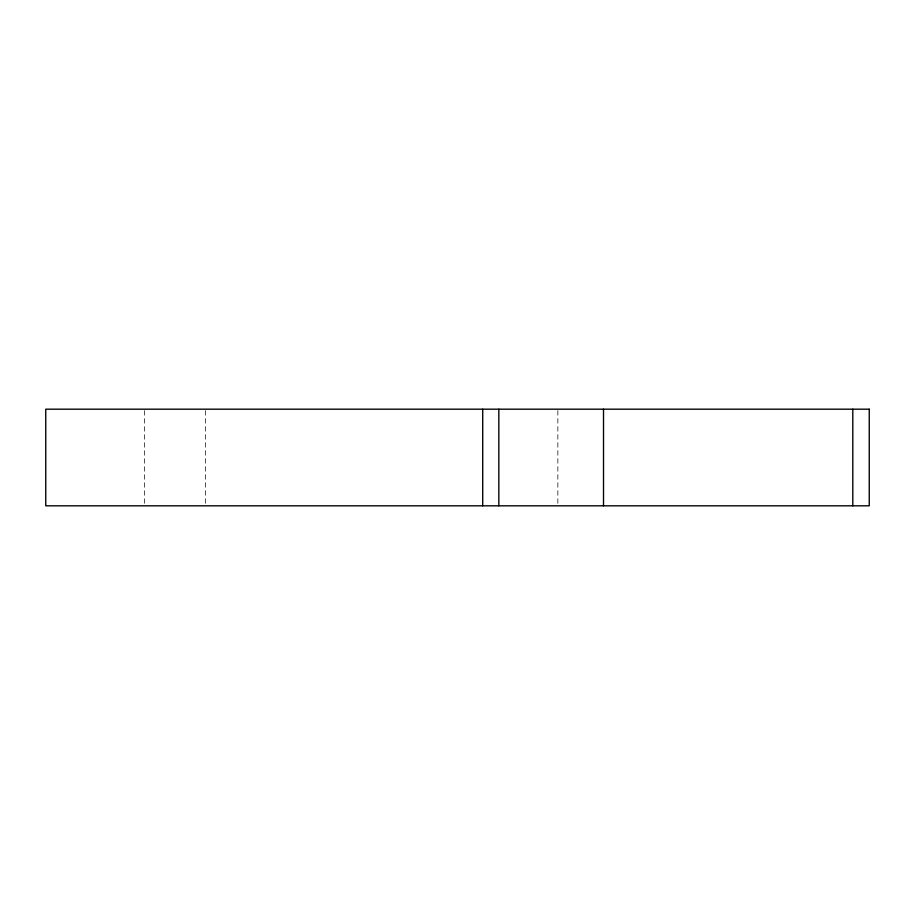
<?xml version="1.0" encoding="UTF-8"?>
<svg xmlns="http://www.w3.org/2000/svg" width="915" height="915" viewBox="0 0 915 915"><rect width="100%" height="100%" fill="white"/><g stroke="black" fill="none" stroke-linecap="round" stroke-linejoin="round"><path stroke-width="0.69" stroke-dasharray="4.58 3.43" d="M557.853 410.606L557.853 504.394M205.395 410.606L205.395 504.394M144.513 410.606L144.513 504.394"/><path stroke-width="1.37" d="M852.803 409.188L852.803 505.812M603.511 409.188L603.511 505.812M498.835 409.188L498.835 505.812M482.72 409.188L482.72 505.812M869.25 409.188L45.75 409.188L45.75 505.812L869.25 505.812L869.25 409.188"/></g></svg>
